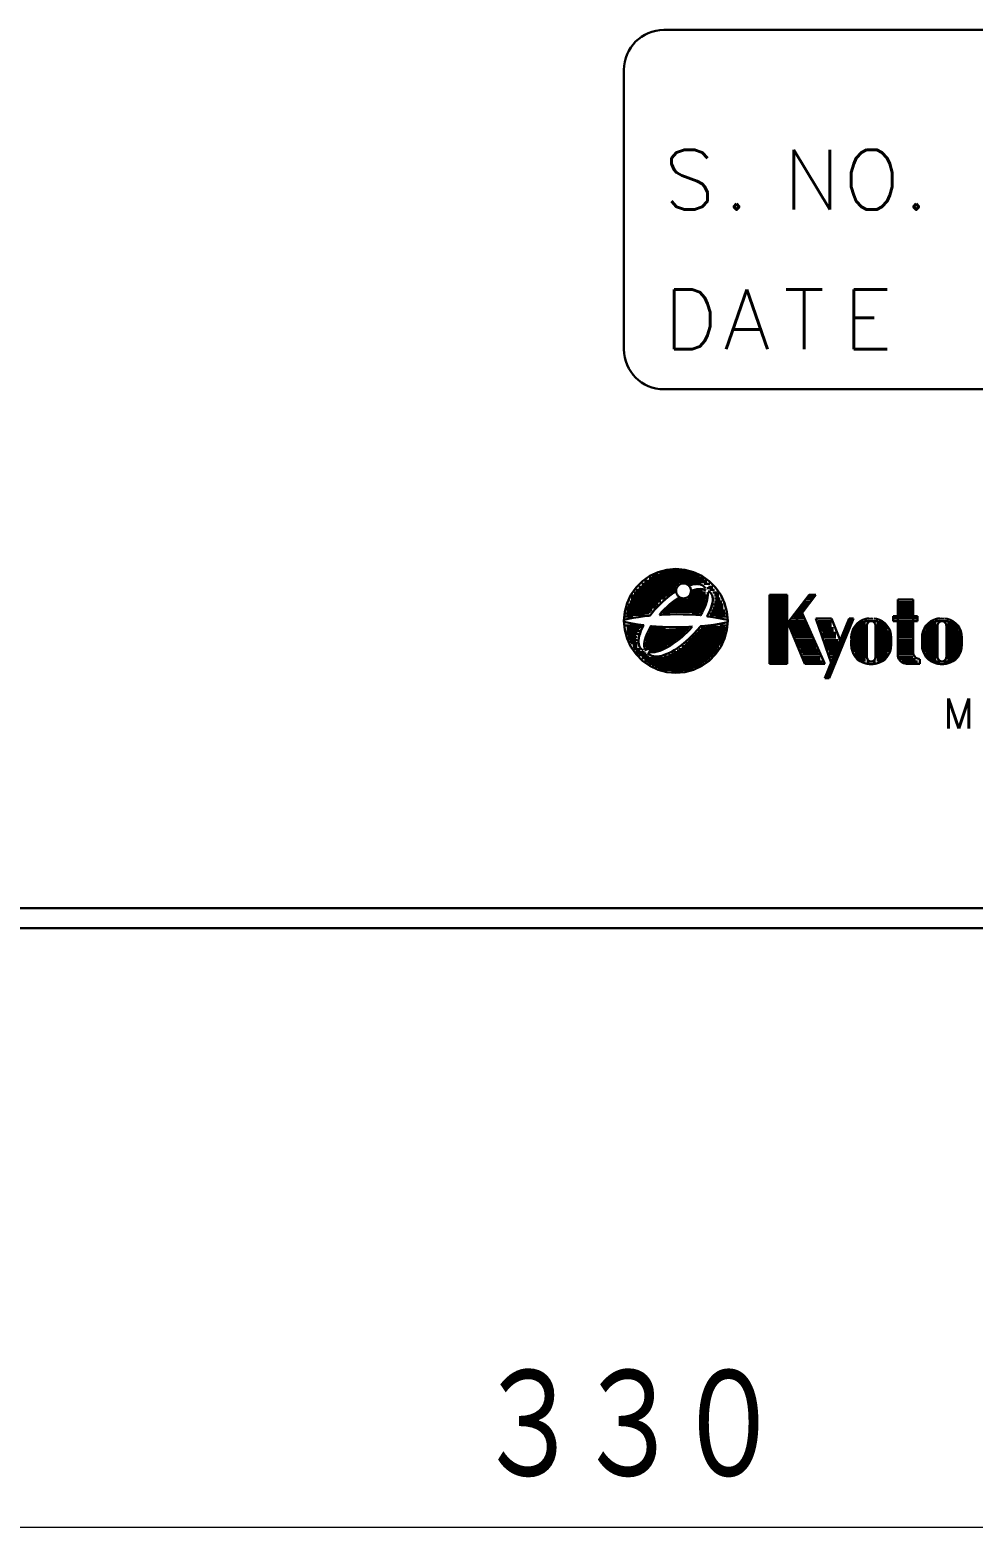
# Model space of a CAD drawing. Header units: millimetres. Extents: x 338 to 902, y 281 to 644.
# Drawn here: x 672.3 to 719.6, y 285.6 to 360.6 of the extents above; entities that cross this region are included whole.
import ezdxf

# ---------------------------------------------------------------- set-up
doc = ezdxf.new("R2010")
doc.units = ezdxf.units.MM
doc.linetypes.add('HIDDEN', pattern=[0.375, 0.25, -0.125])
doc.layers.get('0').update_dxf_attribs({"lineweight": 30})
doc.layers.add('寸法', color=7, linetype='Continuous', lineweight=15)
doc.styles.add('BIGFONT', font='txt.shx', dxfattribs={"bigfont": 'bigfont'})
doc.styles.get("Standard").update_dxf_attribs({"font": 'txt', "bigfont": 'extfont2.shx'})

# ---------------------------------------------------------------- blocks, each defined once
blk = doc.blocks.new('A$C14CE2B2E')
for p, q in [((362, 45), (408, 45)), ((362, 45), (408, 45)), ((360, 29), (360, 43)), ((360, 29), (360, 43)), ((408, 27), (362, 27)), ((408, 27), (362, 27)), ((360.8914, 17.2558), (362.7494, 17.2558)), ((360.8914, 17.2558), (362.7494, 17.2558)), ((361.0401, 17.4046), (364.1616, 17.4046)), ((361.0401, 17.4046), (364.1616, 17.4046)), ((361.0401, 17.3302), (363.1211, 17.3302)), ((361.0401, 17.3302), (363.1211, 17.3302)), ((361.263, 17.5535), (364.0129, 17.5535)), ((361.263, 17.5535), (364.0129, 17.5535)), ((361.263, 17.4791), (364.0129, 17.4791)), ((361.263, 17.4791), (364.0129, 17.4791)), ((361.4117, 17.6279), (363.7899, 17.6279)), ((361.4117, 17.6279), (363.7899, 17.6279)), ((361.5603, 17.7023), (363.6413, 17.7023)), ((361.5603, 17.7023), (363.6413, 17.7023)), ((361.7833, 17.7767), (363.4927, 17.7767)), ((361.7833, 17.7767), (363.4927, 17.7767)), ((361.9319, 17.8512), (363.2697, 17.8512)), ((361.9319, 17.8512), (363.2697, 17.8512)), ((362.3035, 17.9256), (363.0467, 17.9256)), ((362.3035, 17.9256), (363.0467, 17.9256)), ((363.1211, 17.3302), (364.1616, 17.3302)), ((363.1211, 17.3302), (364.1616, 17.3302)), ((363.1954, 17.2558), (363.4183, 17.2558)), ((363.1954, 17.2558), (363.4183, 17.2558)), ((364.0129, 17.2558), (364.3102, 17.2558)), ((364.0129, 17.2558), (364.3102, 17.2558)), ((360.3712, 16.6605), (362.2292, 16.6605)), ((360.3712, 16.6605), (362.2292, 16.6605)), ((360.3712, 16.586), (362.0806, 16.586)), ((360.3712, 16.586), (362.0806, 16.586)), ((360.3712, 16.5116), (362.0806, 16.5116)), ((360.3712, 16.5116), (362.0806, 16.5116)), ((360.5198, 16.8093), (362.4522, 16.8093)), ((360.5198, 16.8093), (362.4522, 16.8093)), ((360.5198, 16.7349), (362.3035, 16.7349)), ((360.5198, 16.7349), (362.3035, 16.7349)), ((360.5941, 16.9581), (362.6008, 16.9581)), ((360.5941, 16.9581), (362.6008, 16.9581)), ((360.5941, 16.8837), (362.5265, 16.8837)), ((360.5941, 16.8837), (362.5265, 16.8837)), ((360.7428, 17.107), (362.6008, 17.107)), ((360.7428, 17.107), (362.6008, 17.107)), ((360.7428, 17.0326), (362.6008, 17.0326)), ((360.7428, 17.0326), (362.6008, 17.0326)), ((360.8914, 17.1814), (362.6751, 17.1814)), ((360.8914, 17.1814), (362.6751, 17.1814)), ((362.7494, 16.5116), (362.8238, 16.5116)), ((362.7494, 16.5116), (362.8238, 16.5116)), ((363.1954, 16.5116), (364.1616, 16.5116)), ((363.1954, 16.5116), (364.1616, 16.5116)), ((363.2697, 16.586), (364.1616, 16.586)), ((363.2697, 16.586), (364.1616, 16.586)), ((363.344, 16.7349), (364.0872, 16.7349)), ((363.344, 16.7349), (364.0872, 16.7349)), ((363.344, 16.6605), (364.1616, 16.6605)), ((363.344, 16.6605), (364.1616, 16.6605)), ((363.4183, 16.8093), (364.0872, 16.8093)), ((363.4183, 16.8093), (364.0872, 16.8093)), ((363.4927, 16.8837), (363.9386, 16.8837)), ((363.4927, 16.8837), (363.9386, 16.8837)), ((364.1616, 17.0326), (364.4588, 17.0326)), ((364.1616, 17.0326), (364.4588, 17.0326)), ((364.2359, 17.107), (364.4588, 17.107)), ((364.2359, 17.107), (364.4588, 17.107)), ((364.3102, 16.9581), (364.5332, 16.9581)), ((364.3102, 16.9581), (364.5332, 16.9581)), ((364.4588, 16.8093), (364.6818, 16.8093)), ((364.4588, 16.8093), (364.6818, 16.8093)), ((364.5332, 16.7349), (364.7561, 16.7349)), ((364.5332, 16.7349), (364.7561, 16.7349)), ((364.5332, 16.6605), (364.7561, 16.6605)), ((364.5332, 16.6605), (364.7561, 16.6605)), ((364.5332, 16.5116), (364.8304, 16.5116)), ((364.5332, 16.5116), (364.8304, 16.5116)), ((364.6075, 16.586), (364.7561, 16.586)), ((364.6075, 16.586), (364.7561, 16.586)), ((367.2917, 16.6979), (368.1778, 16.6979)), ((367.2917, 13.2456), (367.2917, 16.6979)), ((367.2917, 16.6979), (368.1778, 16.6979)), ((367.2917, 13.2456), (367.2917, 16.6979)), ((367.4025, 16.6979), (367.4025, 13.2456)), ((367.4025, 16.6979), (367.4025, 13.2456)), ((367.5132, 16.6979), (367.5132, 13.2456)), ((367.5132, 16.6979), (367.5132, 13.2456)), ((367.624, 16.6979), (367.624, 13.2456)), ((367.624, 16.6979), (367.624, 13.2456)), ((367.7347, 16.6979), (367.7347, 13.2456)), ((367.7347, 16.6979), (367.7347, 13.2456)), ((367.8455, 16.6979), (367.8455, 13.2456)), ((367.8455, 16.6979), (367.8455, 13.2456)), ((367.9562, 16.6979), (367.9562, 13.2456)), ((367.9562, 16.6979), (367.9562, 13.2456)), ((368.067, 16.6979), (368.067, 13.2456)), ((368.067, 16.6979), (368.067, 13.2456)), ((368.1778, 16.6979), (368.1778, 13.2456)), ((368.1778, 15.2694), (369.2853, 16.6979)), ((368.1778, 16.6979), (368.1778, 13.2456)), ((368.1778, 15.2694), (369.2853, 16.6979)), ((369.6176, 16.6979), (368.6208, 15.3884)), ((369.6176, 16.6979), (368.6208, 15.3884)), ((369.1967, 16.5789), (369.2853, 16.5789)), ((369.1967, 16.5789), (369.2853, 16.5789)), ((369.2853, 16.6979), (369.6176, 16.6979)), ((369.2853, 16.6979), (369.6176, 16.6979)), ((369.2853, 16.5789), (369.5069, 16.5789)), ((369.2853, 16.5789), (369.5069, 16.5789)), ((360.0739, 15.7674), (361.263, 15.7674)), ((360.0739, 15.7674), (361.263, 15.7674)), ((360.1482, 16.0651), (361.5603, 16.0651)), ((360.1482, 16.0651), (361.5603, 16.0651)), ((360.1482, 15.9907), (361.4117, 15.9907)), ((360.1482, 15.9907), (361.4117, 15.9907)), ((360.1482, 15.9163), (361.4117, 15.9163)), ((360.1482, 15.9163), (361.4117, 15.9163)), ((360.1482, 15.8418), (361.3373, 15.8418)), ((360.1482, 15.8418), (361.3373, 15.8418)), ((360.2225, 16.2139), (361.7089, 16.2139)), ((360.2225, 16.2139), (361.7089, 16.2139)), ((360.2225, 16.1395), (361.6346, 16.1395)), ((360.2225, 16.1395), (361.6346, 16.1395)), ((360.2968, 16.3628), (361.8576, 16.3628)), ((360.2968, 16.3628), (361.8576, 16.3628)), ((360.2968, 16.2884), (361.7089, 16.2884)), ((360.2968, 16.2884), (361.7089, 16.2884)), ((360.3712, 16.4372), (361.8576, 16.4372)), ((360.3712, 16.4372), (361.8576, 16.4372)), ((361.9319, 15.8418), (363.8643, 15.8418)), ((361.9319, 15.8418), (363.8643, 15.8418)), ((361.9319, 15.7674), (362.3035, 15.7674)), ((361.9319, 15.7674), (362.3035, 15.7674)), ((362.0062, 15.9163), (363.9386, 15.9163)), ((362.0062, 15.9163), (363.9386, 15.9163)), ((362.0806, 15.9907), (363.9386, 15.9907)), ((362.0806, 15.9907), (363.9386, 15.9907)), ((362.1549, 16.0651), (364.0129, 16.0651)), ((362.1549, 16.0651), (364.0129, 16.0651)), ((362.2292, 16.1395), (364.0129, 16.1395)), ((362.2292, 16.1395), (364.0129, 16.1395)), ((362.3035, 16.2139), (364.0872, 16.2139)), ((362.3035, 16.2139), (364.0872, 16.2139)), ((362.4522, 16.2884), (364.0872, 16.2884)), ((362.4522, 16.2884), (364.0872, 16.2884)), ((362.5265, 16.3628), (364.0872, 16.3628)), ((362.5265, 16.3628), (364.0872, 16.3628)), ((362.6008, 16.4372), (364.0872, 16.4372)), ((362.6008, 16.4372), (364.0872, 16.4372)), ((363.4183, 15.7674), (363.7899, 15.7674)), ((363.4183, 15.7674), (363.7899, 15.7674)), ((364.3102, 15.7674), (365.1277, 15.7674)), ((364.3102, 15.7674), (365.1277, 15.7674)), ((364.3845, 15.9163), (365.0534, 15.9163)), ((364.3845, 15.9163), (365.0534, 15.9163)), ((364.3845, 15.8418), (365.0534, 15.8418)), ((364.3845, 15.8418), (365.0534, 15.8418)), ((364.4588, 16.2139), (364.9791, 16.2139)), ((364.4588, 16.2139), (364.9791, 16.2139)), ((364.4588, 16.0651), (364.9791, 16.0651)), ((364.4588, 16.0651), (364.9791, 16.0651)), ((364.4588, 15.9907), (364.9791, 15.9907)), ((364.4588, 15.9907), (364.9791, 15.9907)), ((364.5332, 16.3628), (364.9048, 16.3628)), ((364.5332, 16.3628), (364.9048, 16.3628)), ((364.5332, 16.2884), (364.9048, 16.2884)), ((364.5332, 16.2884), (364.9048, 16.2884)), ((364.5332, 16.1395), (364.9791, 16.1395)), ((364.5332, 16.1395), (364.9791, 16.1395)), ((364.6075, 16.4372), (364.8304, 16.4372)), ((364.6075, 16.4372), (364.8304, 16.4372)), ((368.6429, 15.8646), (368.7316, 15.8646)), ((368.6429, 15.8646), (368.7316, 15.8646)), ((368.7316, 15.9836), (368.8645, 15.9836)), ((368.7316, 15.9836), (368.8645, 15.9836)), ((368.7316, 15.8646), (368.9531, 15.8646)), ((368.7316, 15.8646), (368.9531, 15.8646)), ((368.8423, 16.1027), (368.9531, 16.1027)), ((368.8423, 16.1027), (368.9531, 16.1027)), ((368.8423, 15.9836), (369.0638, 15.9836)), ((368.8423, 15.9836), (369.0638, 15.9836)), ((368.9531, 15.7455), (368.9309, 15.7932)), ((368.9531, 15.7455), (368.9309, 15.7932)), ((368.9531, 16.2217), (369.1746, 16.2217)), ((368.9531, 16.2217), (369.1746, 16.2217)), ((368.9531, 16.1027), (369.1746, 16.1027)), ((368.9531, 16.1027), (369.1746, 16.1027)), ((369.0195, 16.3408), (369.0638, 16.3408)), ((369.0195, 16.3408), (369.0638, 16.3408)), ((369.0638, 16.3408), (369.2853, 16.3408)), ((369.0638, 16.3408), (369.2853, 16.3408)), ((369.1081, 16.4598), (369.1746, 16.4598)), ((369.1081, 16.4598), (369.1746, 16.4598)), ((369.1746, 16.4598), (369.3961, 16.4598)), ((369.1746, 16.4598), (369.3961, 16.4598)), ((369.1746, 16.2217), (369.241, 16.2217)), ((369.1746, 16.2217), (369.241, 16.2217)), ((369.2853, 16.3408), (369.3296, 16.3408)), ((369.2853, 16.3408), (369.3296, 16.3408)), ((373.7157, 16.4598), (374.491, 16.4598)), ((373.7157, 16.4598), (373.7157, 14.0789)), ((373.7157, 16.4598), (374.491, 16.4598)), ((373.7157, 16.4598), (373.7157, 14.0789)), ((373.7157, 16.3408), (374.491, 16.3408)), ((373.7157, 16.3408), (374.491, 16.3408)), ((373.7157, 16.2217), (374.491, 16.2217)), ((373.7157, 16.2217), (374.491, 16.2217)), ((373.7157, 16.1027), (374.491, 16.1027)), ((373.7157, 16.1027), (374.491, 16.1027)), ((373.7157, 15.9836), (374.491, 15.9836)), ((373.7157, 15.9836), (374.491, 15.9836)), ((373.7157, 15.8646), (374.491, 15.8646)), ((373.7157, 15.8646), (374.491, 15.8646)), ((374.491, 16.4598), (374.491, 14.0789)), ((374.491, 16.4598), (374.491, 14.0789)), ((360.0739, 15.6186), (360.4455, 15.6186)), ((360.0739, 15.6186), (360.4455, 15.6186)), ((360.0739, 15.1721), (360.7428, 15.1721)), ((360.0739, 15.1721), (360.7428, 15.1721)), ((360.1482, 15.693), (361.0401, 15.693)), ((360.1482, 15.693), (361.0401, 15.693)), ((360.1482, 15.0977), (360.8914, 15.0977)), ((360.1482, 15.0977), (360.8914, 15.0977)), ((360.1482, 15.0232), (360.8171, 15.0232)), ((360.1482, 15.0232), (360.8171, 15.0232)), ((361.3373, 15.0232), (362.0806, 15.0232)), ((361.3373, 15.0232), (362.0806, 15.0232)), ((362.6008, 15.0232), (363.2697, 15.0232)), ((362.6008, 15.0232), (363.2697, 15.0232)), ((363.8643, 15.0232), (365.1277, 15.0232)), ((363.8643, 15.0232), (365.1277, 15.0232)), ((364.0872, 15.0977), (365.0534, 15.0977)), ((364.0872, 15.0977), (365.0534, 15.0977)), ((364.3102, 15.693), (365.0534, 15.693)), ((364.3102, 15.693), (365.0534, 15.693)), ((364.6075, 15.6186), (365.1277, 15.6186)), ((364.6075, 15.6186), (365.1277, 15.6186)), ((364.8304, 15.1721), (365.1277, 15.1721)), ((364.8304, 15.1721), (365.1277, 15.1721)), ((368.1778, 15.3884), (369.0638, 13.2456)), ((368.1778, 15.3884), (369.0638, 13.2456)), ((368.2442, 15.2694), (368.3107, 15.2694)), ((368.2442, 15.2694), (368.3107, 15.2694)), ((368.2885, 15.3884), (369.0638, 15.3884)), ((368.2885, 15.3884), (369.0638, 15.3884)), ((368.2885, 15.2694), (369.0638, 15.2694)), ((368.2885, 15.2694), (369.0638, 15.2694)), ((368.2885, 15.1503), (368.3993, 15.1503)), ((368.2885, 15.1503), (368.3993, 15.1503)), ((368.3328, 15.0313), (368.3993, 15.0313)), ((368.3328, 15.0313), (368.3993, 15.0313)), ((368.355, 15.5074), (369.0195, 15.5074)), ((368.355, 15.5074), (369.0195, 15.5074)), ((368.3993, 15.1503), (369.1746, 15.1503)), ((368.3993, 15.1503), (369.1746, 15.1503)), ((368.3993, 15.0313), (369.1746, 15.0313)), ((368.3993, 15.0313), (369.1746, 15.0313)), ((368.51, 15.6265), (368.9531, 15.6265)), ((368.51, 15.6265), (368.9531, 15.6265)), ((368.5543, 15.7455), (368.6208, 15.7455)), ((368.5543, 15.7455), (368.6208, 15.7455)), ((368.6208, 15.7455), (368.8423, 15.7455)), ((368.6208, 15.7455), (368.8423, 15.7455)), ((368.8423, 15.7455), (368.9309, 15.7455)), ((368.8423, 15.7455), (368.9309, 15.7455)), ((370.0607, 13.2456), (368.9531, 15.7455)), ((370.0607, 13.2456), (368.9531, 15.7455)), ((369.0638, 15.2694), (369.1081, 15.2694)), ((369.0638, 15.2694), (369.1081, 15.2694)), ((369.1746, 15.0313), (369.2189, 15.0313)), ((369.1746, 15.0313), (369.2189, 15.0313)), ((369.6176, 15.5074), (370.3929, 13.2456)), ((369.6176, 15.5074), (370.3929, 15.5074)), ((369.6176, 15.5074), (370.3929, 13.2456)), ((369.6176, 15.5074), (370.3929, 15.5074)), ((369.7284, 15.3884), (370.3929, 15.3884)), ((369.7284, 15.3884), (370.3929, 15.3884)), ((369.7284, 15.2694), (370.3929, 15.2694)), ((369.7284, 15.2694), (370.3929, 15.2694)), ((369.7284, 15.1503), (370.3929, 15.1503)), ((369.7284, 15.1503), (370.3929, 15.1503)), ((369.8391, 15.0313), (370.5037, 15.0313)), ((369.8391, 15.0313), (370.5037, 15.0313)), ((371.279, 15.5074), (370.0607, 12.5313)), ((371.279, 15.5074), (370.0607, 12.5313)), ((371.3897, 15.5074), (370.1714, 12.5313)), ((371.3897, 15.5074), (370.1714, 12.5313)), ((371.5005, 15.5074), (370.2822, 12.5313)), ((371.5005, 15.5074), (370.2822, 12.5313)), ((370.3929, 15.5074), (370.7252, 14.6741)), ((370.3929, 15.5074), (370.7252, 14.6741)), ((371.279, 15.5074), (371.5005, 15.5074)), ((371.279, 15.5074), (371.5005, 15.5074)), ((371.5005, 15.0313), (371.5005, 13.8408)), ((371.5005, 15.0313), (371.5005, 13.8408)), ((371.6113, 15.1503), (371.6113, 13.6027)), ((371.6113, 15.1503), (371.6113, 13.6027)), ((371.722, 15.2694), (371.722, 13.4837)), ((371.722, 15.2694), (371.722, 13.4837)), ((371.8328, 15.3884), (371.8328, 13.3646)), ((371.8328, 15.3884), (371.8328, 13.3646)), ((371.9435, 15.3884), (371.9435, 13.3646)), ((371.9435, 15.3884), (371.9435, 13.3646)), ((372.0543, 15.3884), (372.0543, 13.3646)), ((372.0543, 15.3884), (372.7188, 15.3884)), ((372.0543, 15.3884), (372.0543, 13.3646)), ((372.0543, 15.3884), (372.7188, 15.3884)), ((372.165, 15.5074), (372.2757, 15.5074)), ((372.165, 15.5074), (372.2757, 15.5074)), ((372.165, 15.1503), (372.165, 13.6026)), ((372.165, 15.1503), (372.165, 13.6026)), ((372.608, 15.1503), (372.608, 13.6026)), ((372.608, 15.1503), (372.608, 13.6026)), ((372.7188, 15.3884), (372.7188, 13.3646)), ((372.7188, 15.3884), (372.7188, 13.3646)), ((372.8296, 15.3884), (372.8296, 13.3646)), ((372.8296, 15.3884), (372.8296, 13.3646)), ((372.9404, 15.3884), (372.9404, 13.3646)), ((372.9404, 15.3884), (372.9404, 13.3646)), ((373.0511, 15.2694), (373.0511, 13.4837)), ((373.0511, 15.2694), (373.0511, 13.4837)), ((373.1619, 15.1503), (373.1619, 13.6027)), ((373.1619, 15.1503), (373.1619, 13.6027)), ((373.4942, 15.6265), (373.7157, 15.6265)), ((373.4942, 15.6265), (373.4942, 15.3884)), ((373.4942, 15.6265), (373.7157, 15.6265)), ((373.4942, 15.6265), (373.4942, 15.3884)), ((373.4942, 15.5074), (373.7157, 15.5074)), ((373.4942, 15.5074), (373.7157, 15.5074)), ((373.4942, 15.3884), (373.7157, 15.3884)), ((373.4942, 15.3884), (373.7157, 15.3884)), ((373.7157, 15.7455), (374.491, 15.7455)), ((373.7157, 15.7455), (374.491, 15.7455)), ((373.7157, 15.6265), (374.491, 15.6265)), ((373.7157, 15.6265), (374.491, 15.6265)), ((373.7157, 15.5074), (374.491, 15.5074)), ((373.7157, 15.5074), (374.491, 15.5074)), ((373.7157, 15.3884), (374.491, 15.3884)), ((373.7157, 15.3884), (374.491, 15.3884)), ((373.7157, 15.2694), (374.491, 15.2694)), ((373.7157, 15.2694), (374.491, 15.2694)), ((373.7157, 15.1503), (374.491, 15.1503)), ((373.7157, 15.1503), (374.491, 15.1503)), ((373.7157, 15.0313), (374.491, 15.0313)), ((373.7157, 15.0313), (374.491, 15.0313)), ((374.491, 15.6265), (374.7125, 15.6265)), ((374.491, 15.6265), (374.7125, 15.6265)), ((374.491, 15.5074), (374.7125, 15.5074)), ((374.491, 15.5074), (374.7125, 15.5074)), ((374.7125, 15.3884), (374.491, 15.3884)), ((374.7125, 15.3884), (374.491, 15.3884)), ((374.7125, 15.6265), (374.7125, 15.3884)), ((374.7125, 15.6265), (374.7125, 15.3884)), ((375.1555, 15.1503), (375.1555, 13.6027)), ((375.1555, 15.1503), (375.1555, 13.6027)), ((375.2663, 15.2694), (375.2663, 13.4837)), ((375.2663, 15.2694), (375.2663, 13.4837)), ((375.377, 15.3884), (375.377, 13.3646)), ((375.377, 15.3884), (375.377, 13.3646)), ((375.4878, 15.3884), (375.4878, 13.3646)), ((375.4878, 15.3884), (375.4878, 13.3646)), ((375.5986, 15.3884), (376.2631, 15.3884)), ((375.5986, 15.3884), (375.5986, 13.3646)), ((375.5986, 15.3884), (376.2631, 15.3884)), ((375.5986, 15.3884), (375.5986, 13.3646)), ((375.7093, 15.5074), (375.82, 15.5074)), ((375.7093, 15.5074), (375.82, 15.5074)), ((375.7093, 15.1503), (375.7093, 13.6026)), ((375.7093, 15.1503), (375.7093, 13.6026)), ((376.1523, 15.1503), (376.1523, 13.6026)), ((376.1523, 15.1503), (376.1523, 13.6026)), ((376.2631, 15.3884), (376.2631, 13.3646)), ((376.2631, 15.3884), (376.2631, 13.3646)), ((376.3739, 15.3884), (376.3739, 15.2694)), ((376.3739, 15.3884), (376.3739, 15.2694)), ((376.3739, 15.2694), (376.3739, 13.3646)), ((376.3739, 15.2694), (376.3739, 13.3646)), ((376.4846, 15.3884), (376.4846, 13.3646)), ((376.4846, 15.3884), (376.4846, 13.3646)), ((376.5954, 15.2694), (376.5954, 13.4837)), ((376.5954, 15.2694), (376.5954, 13.4837)), ((376.7061, 15.1503), (376.7061, 13.6027)), ((376.7061, 15.1503), (376.7061, 13.6027)), ((360.1482, 14.9488), (360.7428, 14.9488)), ((360.1482, 14.9488), (360.7428, 14.9488)), ((360.1482, 14.8744), (360.8171, 14.8744)), ((360.1482, 14.8744), (360.8171, 14.8744)), ((360.1482, 14.8), (360.6684, 14.8)), ((360.1482, 14.8), (360.6684, 14.8)), ((360.1482, 14.7256), (360.7428, 14.7256)), ((360.1482, 14.7256), (360.7428, 14.7256)), ((360.2225, 14.6511), (360.5941, 14.6511)), ((360.2225, 14.6511), (360.5941, 14.6511)), ((360.2225, 14.5767), (360.6684, 14.5767)), ((360.2225, 14.5767), (360.6684, 14.5767)), ((360.2225, 14.5023), (360.5941, 14.5023)), ((360.2225, 14.5023), (360.5941, 14.5023)), ((360.2968, 14.4279), (360.6684, 14.4279)), ((360.2968, 14.4279), (360.6684, 14.4279)), ((360.2968, 14.3535), (360.5941, 14.3535)), ((360.2968, 14.3535), (360.5941, 14.3535)), ((360.3712, 14.279), (360.6684, 14.279)), ((360.3712, 14.279), (360.6684, 14.279)), ((361.0401, 14.279), (362.4522, 14.279)), ((361.0401, 14.279), (362.4522, 14.279)), ((361.1144, 14.5767), (362.8238, 14.5767)), ((361.1144, 14.5767), (362.8238, 14.5767)), ((361.1144, 14.5023), (362.7494, 14.5023)), ((361.1144, 14.5023), (362.7494, 14.5023)), ((361.1144, 14.4279), (362.6008, 14.4279)), ((361.1144, 14.4279), (362.6008, 14.4279)), ((361.1144, 14.3535), (362.5265, 14.3535)), ((361.1144, 14.3535), (362.5265, 14.3535)), ((361.1887, 14.7256), (362.9724, 14.7256)), ((361.1887, 14.7256), (362.9724, 14.7256)), ((361.1887, 14.6511), (362.8981, 14.6511)), ((361.1887, 14.6511), (362.8981, 14.6511)), ((361.263, 14.9488), (363.1954, 14.9488)), ((361.263, 14.9488), (363.1954, 14.9488)), ((361.263, 14.8744), (363.1211, 14.8744)), ((361.263, 14.8744), (363.1211, 14.8744)), ((361.263, 14.8), (363.0467, 14.8)), ((361.263, 14.8), (363.0467, 14.8)), ((363.1211, 14.279), (364.9048, 14.279)), ((363.1211, 14.279), (364.9048, 14.279)), ((363.1954, 14.3535), (364.9048, 14.3535)), ((363.1954, 14.3535), (364.9048, 14.3535)), ((363.2697, 14.4279), (364.9791, 14.4279)), ((363.2697, 14.4279), (364.9791, 14.4279)), ((363.344, 14.5023), (364.9791, 14.5023)), ((363.344, 14.5023), (364.9791, 14.5023)), ((363.4183, 14.5767), (365.0534, 14.5767)), ((363.4183, 14.5767), (365.0534, 14.5767)), ((363.4927, 14.6511), (365.0534, 14.6511)), ((363.4927, 14.6511), (365.0534, 14.6511)), ((363.567, 14.7256), (365.0534, 14.7256)), ((363.567, 14.7256), (365.0534, 14.7256)), ((363.6413, 14.8), (365.0534, 14.8)), ((363.6413, 14.8), (365.0534, 14.8)), ((363.7156, 14.8744), (365.0534, 14.8744)), ((363.7156, 14.8744), (365.0534, 14.8744)), ((363.7899, 14.9488), (365.1277, 14.9488)), ((363.7899, 14.9488), (365.1277, 14.9488)), ((368.3993, 14.9122), (369.2853, 14.9122)), ((368.3993, 14.9122), (369.2853, 14.9122)), ((368.4436, 14.7932), (369.3296, 14.7932)), ((368.4436, 14.7932), (369.3296, 14.7932)), ((368.51, 14.6741), (369.3961, 14.6741)), ((368.51, 14.6741), (369.3961, 14.6741)), ((368.5765, 14.5551), (369.4626, 14.5551)), ((368.5765, 14.5551), (369.4626, 14.5551)), ((368.6208, 14.436), (369.5069, 14.436)), ((368.6208, 14.436), (369.5069, 14.436)), ((368.6651, 14.317), (369.5512, 14.317)), ((368.6651, 14.317), (369.5512, 14.317)), ((369.8391, 14.9122), (370.5037, 14.9122)), ((369.8391, 14.9122), (370.5037, 14.9122)), ((369.9499, 14.7932), (370.6144, 14.7932)), ((369.9499, 14.7932), (370.6144, 14.7932)), ((369.9499, 14.6741), (370.6144, 14.6741)), ((369.9499, 14.6741), (370.6144, 14.6741)), ((369.9499, 14.5551), (370.6144, 14.5551)), ((369.9499, 14.5551), (370.6144, 14.5551)), ((370.0607, 14.436), (370.7252, 14.436)), ((370.0607, 14.436), (370.7252, 14.436)), ((370.0607, 14.317), (370.7252, 14.317)), ((370.0607, 14.317), (370.7252, 14.317)), ((370.7252, 14.6741), (370.836, 14.436)), ((370.7252, 14.6741), (370.836, 14.436)), ((371.3897, 14.436), (371.3897, 14.1979)), ((371.3897, 14.436), (371.3897, 14.1979)), ((373.2726, 14.9122), (373.2726, 13.8408)), ((373.2726, 14.9122), (373.2726, 13.8408)), ((373.3833, 14.555), (373.3833, 14.1979)), ((373.3833, 14.555), (373.3833, 14.1979)), ((373.7157, 14.9122), (374.491, 14.9122)), ((373.7157, 14.9122), (374.491, 14.9122)), ((373.7157, 14.7932), (374.491, 14.7932)), ((373.7157, 14.7932), (374.491, 14.7932)), ((373.7157, 14.6741), (374.491, 14.6741)), ((373.7157, 14.6741), (374.491, 14.6741)), ((373.7157, 14.5551), (374.491, 14.5551)), ((373.7157, 14.5551), (374.491, 14.5551)), ((373.7157, 14.436), (374.491, 14.436)), ((373.7157, 14.436), (374.491, 14.436)), ((373.7157, 14.317), (374.491, 14.317)), ((373.7157, 14.317), (374.491, 14.317)), ((374.934, 14.436), (374.934, 14.1979)), ((374.934, 14.436), (374.934, 14.1979)), ((375.0448, 14.9122), (375.0448, 13.8408)), ((375.0448, 14.9122), (375.0448, 13.8408)), ((376.8169, 14.9122), (376.8169, 13.7218)), ((376.8169, 14.9122), (376.8169, 13.7218)), ((376.9276, 14.555), (376.9276, 14.1979)), ((376.9276, 14.555), (376.9276, 14.1979)), ((360.4455, 14.2046), (360.6684, 14.2046)), ((360.4455, 14.2046), (360.6684, 14.2046)), ((360.4455, 14.1302), (360.6684, 14.1302)), ((360.4455, 14.1302), (360.6684, 14.1302)), ((360.4455, 14.0558), (360.6684, 14.0558)), ((360.4455, 14.0558), (360.6684, 14.0558)), ((360.5198, 13.9814), (360.8171, 13.9814)), ((360.5198, 13.9814), (360.8171, 13.9814)), ((360.5941, 13.9069), (360.8171, 13.9069)), ((360.5941, 13.9069), (360.8171, 13.9069)), ((360.5941, 13.8325), (361.0401, 13.8325)), ((360.5941, 13.8325), (361.0401, 13.8325)), ((360.6684, 13.7581), (361.1144, 13.7581)), ((360.6684, 13.7581), (361.1144, 13.7581)), ((360.7428, 13.6837), (361.1887, 13.6837)), ((360.7428, 13.6837), (361.1887, 13.6837)), ((360.8914, 13.6093), (361.263, 13.6093)), ((360.8914, 13.6093), (361.263, 13.6093)), ((360.8914, 13.5348), (364.3102, 13.5348)), ((360.8914, 13.5348), (364.3102, 13.5348)), ((361.0401, 14.2046), (362.3035, 14.2046)), ((361.0401, 14.2046), (362.3035, 14.2046)), ((361.0401, 14.1302), (362.1549, 14.1302)), ((361.0401, 14.1302), (362.1549, 14.1302)), ((361.1144, 14.0558), (362.0806, 14.0558)), ((361.1144, 14.0558), (362.0806, 14.0558)), ((361.1144, 13.9814), (361.9319, 13.9814)), ((361.1144, 13.9814), (361.9319, 13.9814)), ((361.263, 13.9069), (361.7089, 13.9069)), ((361.263, 13.9069), (361.7089, 13.9069)), ((362.0062, 13.6093), (364.3845, 13.6093)), ((362.0062, 13.6093), (364.3845, 13.6093)), ((362.2292, 13.6837), (364.4588, 13.6837)), ((362.2292, 13.6837), (364.4588, 13.6837)), ((362.3778, 13.7581), (364.5332, 13.7581)), ((362.3778, 13.7581), (364.5332, 13.7581)), ((362.5265, 13.8325), (364.6075, 13.8325)), ((362.5265, 13.8325), (364.6075, 13.8325)), ((362.6751, 13.9069), (364.6818, 13.9069)), ((362.6751, 13.9069), (364.6818, 13.9069)), ((362.7494, 13.9814), (364.6818, 13.9814)), ((362.7494, 13.9814), (364.6818, 13.9814)), ((362.8981, 14.1302), (364.7561, 14.1302)), ((362.8981, 14.1302), (364.7561, 14.1302)), ((362.8981, 14.0558), (364.7561, 14.0558)), ((362.8981, 14.0558), (364.7561, 14.0558)), ((363.0467, 14.2046), (364.8304, 14.2046)), ((363.0467, 14.2046), (364.8304, 14.2046)), ((368.7316, 14.1979), (369.6176, 14.1979)), ((368.7316, 14.1979), (369.6176, 14.1979)), ((368.7316, 14.0789), (369.6176, 14.0789)), ((368.7316, 14.0789), (369.6176, 14.0789)), ((368.8423, 13.9598), (369.7284, 13.9598)), ((368.8423, 13.9598), (369.7284, 13.9598)), ((368.8423, 13.8408), (369.7284, 13.8408)), ((368.8423, 13.8408), (369.7284, 13.8408)), ((368.9531, 13.7218), (369.8391, 13.7218)), ((368.9531, 13.7218), (369.8391, 13.7218)), ((368.9531, 13.6027), (369.8391, 13.6027)), ((368.9531, 13.6027), (369.8391, 13.6027)), ((370.0607, 14.1979), (370.7252, 14.1979)), ((370.0607, 14.1979), (370.7252, 14.1979)), ((370.1714, 14.0789), (370.836, 14.0789)), ((370.1714, 14.0789), (370.836, 14.0789)), ((370.1714, 13.9598), (370.836, 13.9598)), ((370.1714, 13.9598), (370.836, 13.9598)), ((370.2822, 13.8408), (370.6144, 13.8408)), ((370.2822, 13.8408), (370.6144, 13.8408)), ((370.2822, 13.7218), (370.5037, 13.7218)), ((370.2822, 13.7218), (370.5037, 13.7218)), ((370.2822, 13.6027), (370.3929, 13.6027)), ((370.2822, 13.6027), (370.3929, 13.6027)), ((370.3929, 13.6027), (370.5037, 13.6027)), ((370.3929, 13.6027), (370.5037, 13.6027)), ((373.7157, 14.1979), (374.491, 14.1979)), ((373.7157, 14.1979), (374.491, 14.1979)), ((373.7157, 14.0789), (373.7157, 13.7218)), ((373.7157, 14.0789), (374.491, 14.0789)), ((373.7157, 14.0789), (373.7157, 13.7218)), ((373.7157, 14.0789), (374.491, 14.0789)), ((373.7157, 13.9598), (374.491, 13.9598)), ((373.7157, 13.9598), (374.491, 13.9598)), ((373.7157, 13.8408), (374.491, 13.8408)), ((373.7157, 13.8408), (374.491, 13.8408)), ((373.7157, 13.7218), (374.491, 13.7218)), ((373.7157, 13.7218), (374.491, 13.7218)), ((373.7157, 13.6027), (374.491, 13.6027)), ((373.7157, 13.6027), (374.491, 13.6027)), ((374.491, 14.0789), (374.491, 13.8408)), ((374.491, 14.0789), (374.491, 13.8408)), ((361.0401, 13.4604), (364.2359, 13.4604)), ((361.0401, 13.4604), (364.2359, 13.4604)), ((361.0401, 13.386), (364.1616, 13.386)), ((361.0401, 13.386), (364.1616, 13.386)), ((361.1887, 13.3116), (364.0129, 13.3116)), ((361.1887, 13.3116), (364.0129, 13.3116)), ((361.263, 13.2372), (363.9386, 13.2372)), ((361.263, 13.2372), (363.9386, 13.2372)), ((361.4117, 13.1628), (363.8643, 13.1628)), ((361.4117, 13.1628), (363.8643, 13.1628)), ((361.5603, 13.0883), (363.7156, 13.0883)), ((361.5603, 13.0883), (363.7156, 13.0883)), ((361.7089, 13.0139), (363.4927, 13.0139)), ((361.7089, 13.0139), (363.4927, 13.0139)), ((361.9319, 12.9395), (363.2697, 12.9395)), ((361.9319, 12.9395), (363.2697, 12.9395)), ((362.3778, 12.8651), (362.9724, 12.8651)), ((362.3778, 12.8651), (362.9724, 12.8651)), ((368.1778, 13.2456), (367.2917, 13.2456)), ((368.1778, 13.2456), (367.2917, 13.2456)), ((368.9531, 13.4837), (369.8391, 13.4837)), ((368.9531, 13.4837), (369.8391, 13.4837)), ((369.0638, 13.3646), (369.9499, 13.3646)), ((369.0638, 13.3646), (369.9499, 13.3646)), ((370.0607, 13.2456), (369.0638, 13.2456)), ((370.0607, 13.2456), (369.0638, 13.2456)), ((370.3929, 13.4837), (370.5037, 13.4837)), ((370.3929, 13.4837), (370.5037, 13.4837)), ((372.165, 13.2455), (372.2757, 13.2455)), ((372.165, 13.2455), (372.2757, 13.2455)), ((372.1651, 13.3646), (372.6081, 13.3646)), ((372.1651, 13.3646), (372.6081, 13.3646)), ((372.4973, 13.2455), (372.608, 13.2455)), ((372.4973, 13.2455), (372.608, 13.2455)), ((373.8264, 13.4837), (374.6017, 13.4837)), ((373.8264, 13.4837), (374.6017, 13.4837)), ((373.9372, 13.3646), (374.7125, 13.3646)), ((373.9372, 13.3646), (374.7125, 13.3646)), ((374.1587, 13.2456), (374.8232, 13.2456)), ((374.1587, 13.2456), (374.8232, 13.2456)), ((374.8232, 13.4837), (374.8232, 13.2456)), ((374.8232, 13.4837), (374.8232, 13.2456)), ((375.5986, 13.3646), (376.2631, 13.3646)), ((375.5986, 13.3646), (376.2631, 13.3646)), ((375.7093, 13.2455), (375.82, 13.2455)), ((375.7093, 13.2455), (375.82, 13.2455)), ((376.0416, 13.2455), (376.1523, 13.2455)), ((376.0416, 13.2455), (376.1523, 13.2455)), ((370.2822, 12.5313), (370.0607, 12.5313)), ((370.2822, 12.5313), (370.0607, 12.5313)), ((211, 1), (509, 1)), ((210, 0), (510, 0)), ((210, 0), (510, 0))]:
    blk.add_line(p, q)
at = {"linetype": 'HIDDEN'}
blk.add_line((211, 1), (509, 1), dxfattribs=at)
for points in [[(365.2015, 15.3958), (365.1619, 15.848), (365.0446, 16.2865), (364.853, 16.698), (364.593, 17.0698), (364.2724, 17.3907), (363.9011, 17.6511), (363.4902, 17.843), (363.0523, 17.9604), (362.6007, 18), (362.1492, 17.9604), (361.7113, 17.843), (361.3003, 17.6511), (360.929, 17.3907), (360.6085, 17.0698), (360.3484, 16.6979), (360.1568, 16.2865), (360.0395, 15.848), (360, 15.3958), (360.0395, 14.9437), (360.1568, 14.5052), (360.3484, 14.0937), (360.6085, 13.7219), (360.929, 13.401), (361.3004, 13.1406), (361.7113, 12.9487), (362.1492, 12.8313), (362.6007, 12.7917), (363.0523, 12.8313), (363.4902, 12.9487), (363.9011, 13.1406), (364.2724, 13.401), (364.593, 13.7219), (364.853, 14.0938), (365.0446, 14.5052), (365.1619, 14.9437), (365.2015, 15.3958)], [(365.2015, 15.3958), (365.1619, 15.848), (365.0446, 16.2865), (364.853, 16.698), (364.593, 17.0698), (364.2724, 17.3907), (363.9011, 17.6511), (363.4902, 17.843), (363.0523, 17.9604), (362.6007, 18), (362.1492, 17.9604), (361.7113, 17.843), (361.3003, 17.6511), (360.929, 17.3907), (360.6085, 17.0698), (360.3484, 16.6979), (360.1568, 16.2865), (360.0395, 15.848), (360, 15.3958), (360.0395, 14.9437), (360.1568, 14.5052), (360.3484, 14.0937), (360.6085, 13.7219), (360.929, 13.401), (361.3004, 13.1406), (361.7113, 12.9487), (362.1492, 12.8313), (362.6007, 12.7917), (363.0523, 12.8313), (363.4902, 12.9487), (363.9011, 13.1406), (364.2724, 13.401), (364.593, 13.7219), (364.853, 14.0938), (365.0446, 14.5052), (365.1619, 14.9437), (365.2015, 15.3958)], [(363.3636, 16.8996), (363.3579, 16.9648), (363.341, 17.0281), (363.3134, 17.0874), (363.2759, 17.1411), (363.2297, 17.1873), (363.1761, 17.2248), (363.1169, 17.2525), (363.0537, 17.2694), (362.9886, 17.2752), (362.9235, 17.2694), (362.8603, 17.2525), (362.8011, 17.2248), (362.7475, 17.1873), (362.7014, 17.1411), (362.6638, 17.0874), (362.6362, 17.0281), (362.6193, 16.9648), (362.6136, 16.8996), (362.6193, 16.8344), (362.6362, 16.7712), (362.6638, 16.7119), (362.7014, 16.6582), (362.7475, 16.612), (362.8011, 16.5744), (362.8603, 16.5467), (362.9235, 16.5298), (362.9886, 16.5241), (363.0537, 16.5298), (363.1169, 16.5467), (363.1761, 16.5744), (363.2297, 16.612), (363.2759, 16.6582), (363.3134, 16.7119), (363.341, 16.7712), (363.3579, 16.8344), (363.3636, 16.8996)], [(363.3636, 16.8996), (363.3579, 16.9648), (363.341, 17.0281), (363.3134, 17.0874), (363.2759, 17.1411), (363.2297, 17.1873), (363.1761, 17.2248), (363.1169, 17.2525), (363.0537, 17.2694), (362.9886, 17.2752), (362.9235, 17.2694), (362.8603, 17.2525), (362.8011, 17.2248), (362.7475, 17.1873), (362.7014, 17.1411), (362.6638, 17.0874), (362.6362, 17.0281), (362.6193, 16.9648), (362.6136, 16.8996), (362.6193, 16.8344), (362.6362, 16.7712), (362.6638, 16.7119), (362.7014, 16.6582), (362.7475, 16.612), (362.8011, 16.5744), (362.8603, 16.5467), (362.9235, 16.5298), (362.9886, 16.5241), (363.0537, 16.5298), (363.1169, 16.5467), (363.1761, 16.5744), (363.2297, 16.612), (363.2759, 16.6582), (363.3134, 16.7119), (363.341, 16.7712), (363.3579, 16.8344), (363.3636, 16.8996)], [(362.6015, 16.8688), (362.4889, 16.7955), (362.3468, 16.6941), (362.2051, 16.5845), (362.0651, 16.4674), (361.9276, 16.3437), (361.7937, 16.2144), (361.6645, 16.0804), (361.5411, 15.9427), (361.4241, 15.8024), (361.3033, 15.6523)], [(362.6015, 16.8688), (362.4889, 16.7955), (362.3468, 16.6941), (362.2051, 16.5845), (362.0651, 16.4674), (361.9276, 16.3437), (361.7937, 16.2144), (361.6645, 16.0804), (361.5411, 15.9427), (361.4241, 15.8024), (361.3033, 15.6523)], [(362.7741, 16.5915), (362.7318, 16.5584), (362.5897, 16.4571), (362.4481, 16.3474), (362.308, 16.2304), (362.1705, 16.1067), (362.0366, 15.9774), (361.9075, 15.8433), (361.7839, 15.7057), (361.7802, 15.6958)], [(362.7741, 16.5915), (362.7318, 16.5584), (362.5897, 16.4571), (362.4481, 16.3474), (362.308, 16.2304), (362.1705, 16.1067), (362.0366, 15.9774), (361.9075, 15.8433), (361.7839, 15.7057), (361.7802, 15.6958)], [(363.6772, 17.2438), (363.6143, 17.2417), (363.506, 17.2283), (363.3902, 17.2027), (363.2677, 17.1649), (363.2449, 17.1682)], [(363.6772, 17.2438), (363.6143, 17.2417), (363.506, 17.2283), (363.3902, 17.2027), (363.2677, 17.1649), (363.2449, 17.1682)], [(364.102, 16.9205), (364.0686, 16.9511), (364.0293, 16.9581), (363.9486, 16.9818), (363.858, 16.9933), (363.7582, 16.9923), (363.6499, 16.9789), (363.5341, 16.9532), (363.4116, 16.9155), (363.3687, 16.8953), (363.3625, 16.8953)], [(364.102, 16.9205), (364.0686, 16.9511), (364.0293, 16.9581), (363.9486, 16.9818), (363.858, 16.9933), (363.7582, 16.9923), (363.6499, 16.9789), (363.5341, 16.9532), (363.4116, 16.9155), (363.3687, 16.8953), (363.3625, 16.8953)], [(364.0819, 17.018), (364.0561, 17.0646), (364.0085, 17.1238), (363.9494, 17.1715), (363.8791, 17.2075), (363.7984, 17.2312), (363.7078, 17.2426), (363.671, 17.2437)], [(364.0819, 17.018), (364.0561, 17.0646), (364.0085, 17.1238), (363.9494, 17.1715), (363.8791, 17.2075), (363.7984, 17.2312), (363.7078, 17.2426), (363.671, 17.2437)], [(363.8363, 15.6772), (363.8406, 15.6756), (363.923, 15.8156), (363.9949, 15.9527), (364.0557, 16.0861), (364.1053, 16.2146), (364.143, 16.3373), (364.1686, 16.4533), (364.1925, 16.5672), (364.2049, 16.6913), (364.2111, 16.7657), (364.1925, 16.8277), (364.1925, 16.8277)], [(363.8363, 15.6772), (363.8406, 15.6756), (363.923, 15.8156), (363.9949, 15.9527), (364.0557, 16.0861), (364.1053, 16.2146), (364.143, 16.3373), (364.1686, 16.4533), (364.1925, 16.5672), (364.2049, 16.6913), (364.2111, 16.7657), (364.1925, 16.8277), (364.1925, 16.8277)], [(364.1708, 15.6213), (364.1907, 15.6652), (364.2626, 15.8025), (364.3235, 15.9358), (364.373, 16.0644), (364.4107, 16.1871), (364.4363, 16.303), (364.4497, 16.4114), (364.4507, 16.5113), (364.4392, 16.602), (364.4155, 16.6828), (364.3797, 16.7531), (364.332, 16.8123), (364.2172, 16.8767)], [(364.1708, 15.6213), (364.1907, 15.6652), (364.2626, 15.8025), (364.3235, 15.9358), (364.373, 16.0644), (364.4107, 16.1871), (364.4363, 16.303), (364.4497, 16.4114), (364.4507, 16.5113), (364.4392, 16.602), (364.4155, 16.6828), (364.3797, 16.7531), (364.332, 16.8123), (364.2172, 16.8767)], [(360.0001, 15.3457), (360.1575, 15.3103), (360.4205, 15.2606), (360.7002, 15.2168), (360.9943, 15.1791), (360.9936, 15.1748)], [(360.0001, 15.3457), (360.1575, 15.3103), (360.4205, 15.2606), (360.7002, 15.2168), (360.9943, 15.1791), (360.9936, 15.1748)], [(361.3033, 15.6399), (361.2847, 15.6523), (361.0287, 15.625), (360.7397, 15.5873), (360.465, 15.5435), (360.2065, 15.4939), (360.0057, 15.4474)], [(361.3033, 15.6399), (361.2847, 15.6523), (361.0287, 15.625), (360.7397, 15.5873), (360.465, 15.5435), (360.2065, 15.4939), (360.0057, 15.4474)], [(360.9905, 15.1704), (360.9896, 15.1622), (360.9177, 15.0251), (360.8568, 14.8917), (360.8073, 14.7632), (360.7696, 14.6405), (360.7439, 14.5245), (360.7306, 14.4161), (360.7296, 14.3163), (360.7411, 14.2255), (360.7648, 14.1447), (360.8006, 14.0744), (360.8482, 14.0152), (360.972, 13.9079)], [(360.9905, 15.1704), (360.9896, 15.1622), (360.9177, 15.0251), (360.8568, 14.8917), (360.8073, 14.7632), (360.7696, 14.6405), (360.7439, 14.5245), (360.7306, 14.4161), (360.7296, 14.3163), (360.7411, 14.2255), (360.7648, 14.1447), (360.8006, 14.0744), (360.8482, 14.0152), (360.972, 13.9079)], [(361.3621, 15.1332), (361.3643, 15.1396), (361.282, 14.9996), (361.2102, 14.8625), (361.1492, 14.7291), (361.0997, 14.6006), (361.0621, 14.4779), (361.0364, 14.3619), (361.023, 14.2536), (361.0221, 14.1536), (361.0335, 14.0629), (361.0572, 13.9821), (361.0958, 13.9141), (361.0958, 13.9451)], [(361.3621, 15.1332), (361.3643, 15.1396), (361.282, 14.9996), (361.2102, 14.8625), (361.1492, 14.7291), (361.0997, 14.6006), (361.0621, 14.4779), (361.0364, 14.3619), (361.023, 14.2536), (361.0221, 14.1536), (361.0335, 14.0629), (361.0572, 13.9821), (361.0958, 13.9141), (361.0958, 13.9451)], [(361.2135, 13.8086), (361.2709, 13.7284), (361.3301, 13.6807), (361.4003, 13.6448), (361.4809, 13.621), (361.5715, 13.6096), (361.6713, 13.6106), (361.7796, 13.6239), (361.8953, 13.6496), (362.018, 13.6874), (362.1463, 13.737), (362.2795, 13.7979), (362.4165, 13.87), (362.5562, 13.9523), (362.6976, 14.0445), (362.8397, 14.1458), (362.9814, 14.2554), (363.1214, 14.3725), (363.2589, 14.4962), (363.3928, 14.6255), (363.522, 14.7596), (363.6455, 14.8972), (363.8487, 15.1252)], [(361.2135, 13.8086), (361.2709, 13.7284), (361.3301, 13.6807), (361.4003, 13.6448), (361.4809, 13.621), (361.5715, 13.6096), (361.6713, 13.6106), (361.7796, 13.6239), (361.8953, 13.6496), (362.018, 13.6874), (362.1463, 13.737), (362.2795, 13.7979), (362.4165, 13.87), (362.5562, 13.9523), (362.6976, 14.0445), (362.8397, 14.1458), (362.9814, 14.2554), (363.1214, 14.3725), (363.2589, 14.4962), (363.3928, 14.6255), (363.522, 14.7596), (363.6455, 14.8972), (363.8487, 15.1252)], [(361.2507, 13.8272), (361.2569, 13.8211), (361.2383, 13.8272), (361.2565, 13.8334), (361.3471, 13.822), (361.4468, 13.823), (361.555, 13.8363), (361.6709, 13.862), (361.7935, 13.8997), (361.9218, 13.9494), (362.055, 14.0103), (362.192, 14.0823), (362.3317, 14.1647), (362.4732, 14.2569), (362.6152, 14.3581), (362.7569, 14.4678), (362.897, 14.5849), (363.0345, 14.7086), (363.1683, 14.8379), (363.2975, 14.972), (363.421, 15.1096), (363.4276, 15.1066)], [(361.2507, 13.8272), (361.2569, 13.8211), (361.2383, 13.8272), (361.2565, 13.8334), (361.3471, 13.822), (361.4468, 13.823), (361.555, 13.8363), (361.6709, 13.862), (361.7935, 13.8997), (361.9218, 13.9494), (362.055, 14.0103), (362.192, 14.0823), (362.3317, 14.1647), (362.4732, 14.2569), (362.6152, 14.3581), (362.7569, 14.4678), (362.897, 14.5849), (363.0345, 14.7086), (363.1683, 14.8379), (363.2975, 14.972), (363.421, 15.1096), (363.4276, 15.1066)], [(361.3807, 15.1287), (361.6108, 15.111), (361.9345, 15.0933), (362.2633, 15.0826), (362.5946, 15.0791), (362.9259, 15.0826), (363.2546, 15.0933), (363.4152, 15.1066)], [(361.3807, 15.1287), (361.6108, 15.111), (361.9345, 15.0933), (362.2633, 15.0826), (362.5946, 15.0791), (362.9259, 15.0826), (363.2546, 15.0933), (363.4152, 15.1066)], [(363.8238, 15.676), (363.6044, 15.6932), (363.2864, 15.7108), (362.9634, 15.7214), (362.6379, 15.725), (362.3124, 15.7214), (361.9894, 15.7108), (361.7802, 15.6895)], [(363.8238, 15.676), (363.6044, 15.6932), (363.2864, 15.7108), (362.9634, 15.7214), (362.6379, 15.725), (362.3124, 15.7214), (361.9894, 15.7108), (361.7802, 15.6895)], [(363.8302, 15.1252), (363.9008, 15.1355), (364.2071, 15.1667), (364.5013, 15.2044), (364.781, 15.2481), (365.044, 15.2978), (365.1896, 15.3257)], [(363.8302, 15.1252), (363.9008, 15.1355), (364.2071, 15.1667), (364.5013, 15.2044), (364.781, 15.2481), (365.044, 15.2978), (365.1896, 15.3257)], [(365.2083, 15.4449), (365.0074, 15.4877), (364.7489, 15.5373), (364.4742, 15.5812), (364.1852, 15.6188), (364.1708, 15.6275)], [(365.2083, 15.4449), (365.0074, 15.4877), (364.7489, 15.5373), (364.4742, 15.5812), (364.1852, 15.6188), (364.1708, 15.6275)], [(372.1678, 15.5003), (372.1219, 15.4929), (371.9727, 15.45), (371.8327, 15.3798), (371.7062, 15.2846), (371.597, 15.1672), (371.5084, 15.0312), (371.4431, 14.8808), (371.4032, 14.7204), (371.3897, 14.555), (371.3963, 14.439)], [(372.1678, 15.5003), (372.1219, 15.4929), (371.9727, 15.45), (371.8327, 15.3798), (371.7062, 15.2846), (371.597, 15.1672), (371.5084, 15.0312), (371.4431, 14.8808), (371.4032, 14.7204), (371.3897, 14.555), (371.3963, 14.439)], [(372.608, 15.1503), (372.6046, 15.1916), (372.5947, 15.2317), (372.5783, 15.2693), (372.5562, 15.3033), (372.5289, 15.3326), (372.4973, 15.3564), (372.4623, 15.374), (372.425, 15.3847), (372.3865, 15.3884), (372.348, 15.3847), (372.3107, 15.374), (372.2757, 15.3564), (372.2441, 15.3326), (372.2168, 15.3033), (372.1947, 15.2693), (372.1783, 15.2317), (372.1684, 15.1916), (372.165, 15.1503)], [(372.608, 15.1503), (372.6046, 15.1916), (372.5947, 15.2317), (372.5783, 15.2693), (372.5562, 15.3033), (372.5289, 15.3326), (372.4973, 15.3564), (372.4623, 15.374), (372.425, 15.3847), (372.3865, 15.3884), (372.348, 15.3847), (372.3107, 15.374), (372.2757, 15.3564), (372.2441, 15.3326), (372.2168, 15.3033), (372.1947, 15.2693), (372.1783, 15.2317), (372.1684, 15.1916), (372.165, 15.1503)], [(372.4905, 15.4986), (372.3865, 15.5074), (372.2711, 15.4965)], [(372.4905, 15.4986), (372.3865, 15.5074), (372.2711, 15.4965)], [(373.3833, 14.555), (373.3698, 14.7204), (373.3299, 14.8808), (373.2646, 15.0312), (373.176, 15.1672), (373.0668, 15.2846), (372.9403, 15.3798), (372.8003, 15.45), (372.6511, 15.4929), (372.5282, 15.5068)], [(373.3833, 14.555), (373.3698, 14.7204), (373.3299, 14.8808), (373.2646, 15.0312), (373.176, 15.1672), (373.0668, 15.2846), (372.9403, 15.3798), (372.8003, 15.45), (372.6511, 15.4929), (372.5282, 15.5068)], [(375.7121, 15.5003), (375.6662, 15.4929), (375.517, 15.45), (375.377, 15.3798), (375.2505, 15.2846), (375.1413, 15.1672), (375.0527, 15.0312), (374.9874, 14.8808), (374.9475, 14.7204), (374.934, 14.555), (374.9406, 14.439)], [(375.7121, 15.5003), (375.6662, 15.4929), (375.517, 15.45), (375.377, 15.3798), (375.2505, 15.2846), (375.1413, 15.1672), (375.0527, 15.0312), (374.9874, 14.8808), (374.9475, 14.7204), (374.934, 14.555), (374.9406, 14.439)], [(376.1523, 15.1503), (376.1489, 15.1916), (376.139, 15.2317), (376.1226, 15.2693), (376.1005, 15.3033), (376.0732, 15.3326), (376.0416, 15.3564), (376.0066, 15.374), (375.9693, 15.3847), (375.9308, 15.3884), (375.8923, 15.3847), (375.855, 15.374), (375.82, 15.3564), (375.7884, 15.3326), (375.7611, 15.3033), (375.739, 15.2693), (375.7226, 15.2317), (375.7127, 15.1916), (375.7093, 15.1503)], [(376.1523, 15.1503), (376.1489, 15.1916), (376.139, 15.2317), (376.1226, 15.2693), (376.1005, 15.3033), (376.0732, 15.3326), (376.0416, 15.3564), (376.0066, 15.374), (375.9693, 15.3847), (375.9308, 15.3884), (375.8923, 15.3847), (375.855, 15.374), (375.82, 15.3564), (375.7884, 15.3326), (375.7611, 15.3033), (375.739, 15.2693), (375.7226, 15.2317), (375.7127, 15.1916), (375.7093, 15.1503)], [(376.0348, 15.4986), (375.9308, 15.5074), (375.8154, 15.4965)], [(376.0348, 15.4986), (375.9308, 15.5074), (375.8154, 15.4965)], [(376.9276, 14.555), (376.9141, 14.7204), (376.8742, 14.8808), (376.8089, 15.0312), (376.7203, 15.1672), (376.6111, 15.2846), (376.4846, 15.3798), (376.3446, 15.45), (376.1954, 15.4929), (376.0725, 15.5068)], [(376.9276, 14.555), (376.9141, 14.7204), (376.8742, 14.8808), (376.8089, 15.0312), (376.7203, 15.1672), (376.6111, 15.2846), (376.4846, 15.3798), (376.3446, 15.45), (376.1954, 15.4929), (376.0725, 15.5068)], [(371.3897, 14.1979), (371.4032, 14.0325), (371.4431, 13.8721), (371.5084, 13.7217), (371.597, 13.5857), (371.7062, 13.4683), (371.8327, 13.3731), (371.9727, 13.3029), (372.1219, 13.26), (372.2139, 13.2478)], [(371.3897, 14.1979), (371.4032, 14.0325), (371.4431, 13.8721), (371.5084, 13.7217), (371.597, 13.5857), (371.7062, 13.4683), (371.8327, 13.3731), (371.9727, 13.3029), (372.1219, 13.26), (372.2139, 13.2478)], [(372.165, 13.6026), (372.1684, 13.5613), (372.1783, 13.5212), (372.1947, 13.4836), (372.2168, 13.4496), (372.2441, 13.4203), (372.2757, 13.3965), (372.3107, 13.3789), (372.348, 13.3682), (372.3865, 13.3646), (372.425, 13.3682), (372.4623, 13.3789), (372.4973, 13.3965), (372.5289, 13.4203), (372.5562, 13.4496), (372.5783, 13.4836), (372.5947, 13.5212), (372.6046, 13.5613), (372.608, 13.6026)], [(372.165, 13.6026), (372.1684, 13.5613), (372.1783, 13.5212), (372.1947, 13.4836), (372.2168, 13.4496), (372.2441, 13.4203), (372.2757, 13.3965), (372.3107, 13.3789), (372.348, 13.3682), (372.3865, 13.3646), (372.425, 13.3682), (372.4623, 13.3789), (372.4973, 13.3965), (372.5289, 13.4203), (372.5562, 13.4496), (372.5783, 13.4836), (372.5947, 13.5212), (372.6046, 13.5613), (372.608, 13.6026)], [(372.6052, 13.2526), (372.6511, 13.26), (372.8003, 13.3029), (372.9403, 13.3731), (373.0668, 13.4683), (373.176, 13.5857), (373.2646, 13.7217), (373.3299, 13.8721), (373.3698, 14.0325), (373.3833, 14.1979)], [(372.6052, 13.2526), (372.6511, 13.26), (372.8003, 13.3029), (372.9403, 13.3731), (373.0668, 13.4683), (373.176, 13.5857), (373.2646, 13.7217), (373.3299, 13.8721), (373.3698, 14.0325), (373.3833, 14.1979)], [(373.7157, 13.7218), (373.7224, 13.6391), (373.7424, 13.5589), (373.775, 13.4837), (373.8193, 13.4157), (373.8739, 13.357), (373.9372, 13.3094), (374.0072, 13.2743), (374.0818, 13.2528), (374.1587, 13.2456)], [(373.7157, 13.7218), (373.7224, 13.6391), (373.7424, 13.5589), (373.775, 13.4837), (373.8193, 13.4157), (373.8739, 13.357), (373.9372, 13.3094), (374.0072, 13.2743), (374.0818, 13.2528), (374.1587, 13.2456)], [(374.491, 13.8408), (374.496, 13.7788), (374.511, 13.7187), (374.5355, 13.6622), (374.5687, 13.6112), (374.6097, 13.5672), (374.6571, 13.5315), (374.7096, 13.5052), (374.7655, 13.4891), (374.8001, 13.4845)], [(374.491, 13.8408), (374.496, 13.7788), (374.511, 13.7187), (374.5355, 13.6622), (374.5687, 13.6112), (374.6097, 13.5672), (374.6571, 13.5315), (374.7096, 13.5052), (374.7655, 13.4891), (374.8001, 13.4845)], [(374.934, 14.1979), (374.9475, 14.0325), (374.9874, 13.8721), (375.0527, 13.7217), (375.1413, 13.5857), (375.2505, 13.4683), (375.377, 13.3731), (375.517, 13.3029), (375.6662, 13.26), (375.7582, 13.2478)], [(374.934, 14.1979), (374.9475, 14.0325), (374.9874, 13.8721), (375.0527, 13.7217), (375.1413, 13.5857), (375.2505, 13.4683), (375.377, 13.3731), (375.517, 13.3029), (375.6662, 13.26), (375.7582, 13.2478)], [(375.7093, 13.6026), (375.7127, 13.5613), (375.7226, 13.5212), (375.739, 13.4836), (375.7611, 13.4496), (375.7884, 13.4203), (375.82, 13.3965), (375.855, 13.3789), (375.8923, 13.3682), (375.9308, 13.3646), (375.9693, 13.3682), (376.0066, 13.3789), (376.0416, 13.3965), (376.0732, 13.4203), (376.1005, 13.4496), (376.1226, 13.4836), (376.139, 13.5212), (376.1489, 13.5613), (376.1523, 13.6026)], [(375.7093, 13.6026), (375.7127, 13.5613), (375.7226, 13.5212), (375.739, 13.4836), (375.7611, 13.4496), (375.7884, 13.4203), (375.82, 13.3965), (375.855, 13.3789), (375.8923, 13.3682), (375.9308, 13.3646), (375.9693, 13.3682), (376.0066, 13.3789), (376.0416, 13.3965), (376.0732, 13.4203), (376.1005, 13.4496), (376.1226, 13.4836), (376.139, 13.5212), (376.1489, 13.5613), (376.1523, 13.6026)], [(376.1495, 13.2526), (376.1954, 13.26), (376.3446, 13.3029), (376.4846, 13.3731), (376.6111, 13.4683), (376.7203, 13.5857), (376.8089, 13.7217), (376.8742, 13.8721), (376.9141, 14.0325), (376.9276, 14.1979)], [(376.1495, 13.2526), (376.1954, 13.26), (376.3446, 13.3029), (376.4846, 13.3731), (376.6111, 13.4683), (376.7203, 13.5857), (376.8089, 13.7217), (376.8742, 13.8721), (376.9141, 14.0325), (376.9276, 14.1979)], [(372.274, 13.2366), (372.3057, 13.2293), (372.3865, 13.2217), (372.4673, 13.2293), (372.499, 13.2366)], [(372.274, 13.2366), (372.3057, 13.2293), (372.3865, 13.2217), (372.4673, 13.2293), (372.499, 13.2366)], [(375.8183, 13.2366), (375.85, 13.2293), (375.9308, 13.2217), (376.0116, 13.2293), (376.0433, 13.2366)], [(375.8183, 13.2366), (375.85, 13.2293), (375.9308, 13.2217), (376.0116, 13.2293), (376.0433, 13.2366)]]:
    blk.add_lwpolyline(points)
for centre, start, end in [((362, 43), 90, 180), ((362, 43), 90, 180), ((362, 29), 180, 270), ((362, 29), 180, 270)]:
    blk.add_arc(centre, 2, start, end)
for s, height, p in [('S', 3, (362, 36)), ('S', 3, (362, 36)), ('N', 3, (368, 36)), ('N', 3, (368, 36)), ('O', 3, (371, 36)), ('O', 3, (371, 36)), ('.', 3, (365, 36)), ('.', 3, (365, 36)), ('.', 3, (374, 36)), ('.', 3, (374, 36)), ('D', 3, (362, 29)), ('D', 3, (362, 29)), ('A', 3, (365, 29)), ('A', 3, (365, 29)), ('T', 3, (368, 29)), ('T', 3, (368, 29)), ('E', 3, (371, 29)), ('E', 3, (371, 29)), ('M', 1.5, (376, 10))]:
    blk.add_text(s, height=height).set_placement(p)
blk = doc.blocks.new('A$C2BD77727')
blk.add_line((195, -25), (525, -25))
at = {"style": 'BIGFONT', "width": 0.833}
for s, p in [('３', (352.4999, -23)), ('３', (357.5, -23)), ('０', (362.5001, -23))]:
    blk.add_text(s, height=6, dxfattribs=at).set_placement(p)

msp = doc.modelspace()

# ---------------------------------------------------------------- block references
msp.add_blockref('A$C14CE2B2E', (342.084, 315.595))
at = {"layer": '寸法'}
msp.add_blockref('A$C2BD77727', (342.084, 310.595), dxfattribs=at)

doc.saveas('drawing.dxf')
